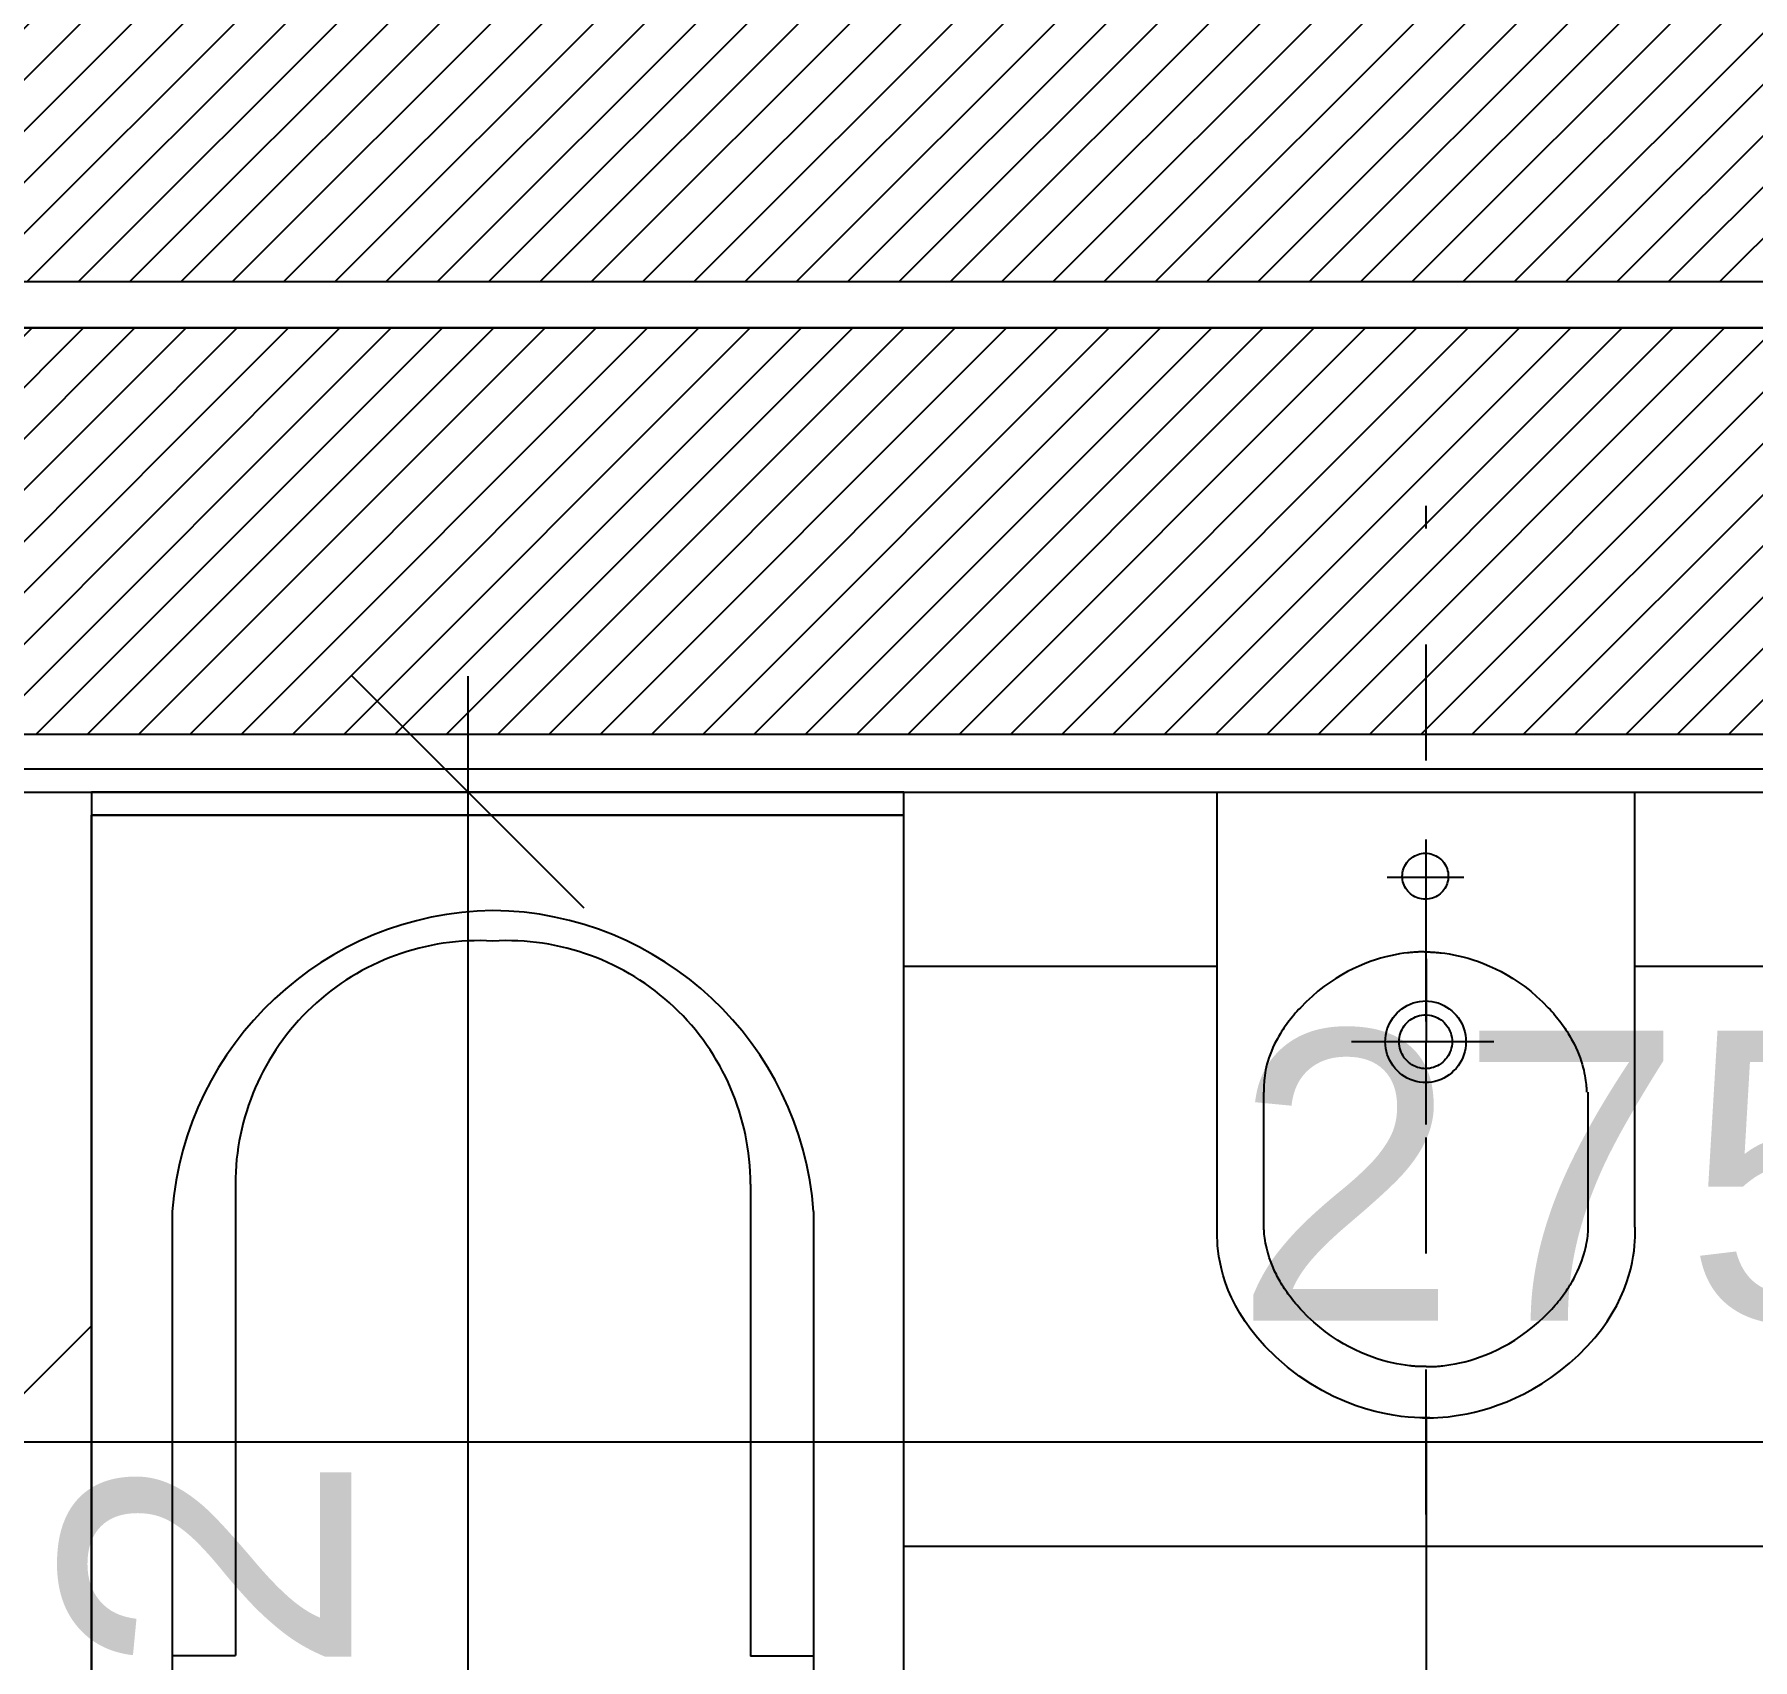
# Model space of a CAD drawing. Extents: x -1.8 to 45.6, y -22.6 to 61.5.
# Drawn here: x 28.689 to 30.17, y 21.352 to 22.753 of the extents above; entities that cross this region are included whole.
import ezdxf

# ---------------------------------------------------------------- set-up
doc = ezdxf.new("R2010")
doc.units = 0
doc.header["$MEASUREMENT"] = 0
doc.linetypes.add('CENTER', pattern=[2, 1.25, -0.25, 0.25, -0.25])
doc.linetypes.add('DASHDOTX2', pattern=[50.8, 25.4, -12.7, 0, -12.7])
doc.layers.get('0').update_dxf_attribs({"linetype": 'CONTINUOUS'})
for name, color, linetype in [('A-AREAS', 6, 'CONTINUOUS'), ('A-AXIS-SANITARY', 10, 'DASHDOTX2'), ('a-dim', 3, 'CONTINUOUS'), ('A-FLOR-PFIX', 61, 'CONTINUOUS'), ('A-HATCH-CONC', 8, 'CONTINUOUS'), ('A-PROJ-TIL-BATH', 8, 'CONTINUOUS'), ('A-SANIT', 95, 'CONTINUOUS'), ('A-SECT-TILE', 12, 'CONTINUOUS'), ('S-2ND-3RD-4-5-6TH$0$A-STR 2-3-4-5-6', 2, 'CONTINUOUS')]:
    doc.layers.add(name, color=color, linetype=linetype)
doc.styles.add('A100-STEXT', font='arial.ttf', dxfattribs={"height": 0.25})

# ---------------------------------------------------------------- blocks, each defined once
blk = doc.blocks.new('_OBLIQUE')
at = {"color": 0, "linetype": 'ByBlock'}
blk.add_line((-0.5, -0.5), (0.5, 0.5), dxfattribs=at)

msp = doc.modelspace()

# ---------------------------------------------------------------- hatches: boundary and pattern name
at = {"layer": 'A-HATCH-CONC'}
h = msp.add_hatch(dxfattribs=at)
h.set_pattern_fill('ANSI31', color=256, scale=0.25, style=0)
h.paths.add_polyline_path([(41.83837, 22.94), (26.70837, 22.94), (26.70837, 22.61), (28.46837, 22.61), (28.46837, 22.54), (41.83837, 22.54)])
h = msp.add_hatch(dxfattribs=at)
h.set_pattern_fill('ANSI31', color=256, scale=0.25, style=0)
h.paths.add_polyline_path([(41.83837, 22.5), (28.46837, 22.5), (28.46837, 22.15), (41.83837, 22.15)])
h = msp.add_hatch(dxfattribs=at)
h.set_pattern_fill('ANSI31', color=256, scale=0.25, style=0)
h.paths.add_polyline_path([(41.83837, 22.5), (28.46837, 22.5), (28.46837, 22.15), (41.83837, 22.15)])

# ---------------------------------------------------------------- linework, layer by layer
for p, q in [((29.70837, 21.72567), (29.70837, 22.1)), ((29.70837, 22.1), (30.06837, 22.1)), ((29.70837, 21.72567), (29.70837, 22.1)), ((29.70837, 22.1), (30.06837, 22.1)), ((30.06837, 21.72567), (30.06837, 22.1)), ((30.06837, 21.72567), (30.06837, 22.1)), ((29.88837, 21.99744), (29.88837, 22.05918)), ((29.88837, 21.99744), (29.88837, 22.05918)), ((29.85485, 22.02655), (29.921, 22.02655)), ((29.85485, 22.02655), (29.921, 22.02655)), ((29.88837, 21.95613), (29.88837, 21.88478)), ((29.88837, 21.95613), (29.88837, 21.88478)), ((29.9468, 21.88478), (29.82403, 21.88478)), ((29.9468, 21.88478), (29.82403, 21.88478)), ((29.88837, 21.81344), (29.88837, 21.88478)), ((29.88837, 21.81344), (29.88837, 21.88478)), ((29.7486, 21.72567), (29.7486, 21.84123)), ((29.7486, 21.72567), (29.7486, 21.84123)), ((30.02814, 21.72567), (30.02814, 21.84123)), ((30.02814, 21.72567), (30.02814, 21.84123))]:
    msp.add_line(p, q)
for points in [[(29.86786, 22.02743), (29.86792, 22.02905), (29.86812, 22.03064), (29.86843, 22.03219), (29.86887, 22.03369), (29.86941, 22.03515), (29.87007, 22.03654), (29.87083, 22.03787), (29.87168, 22.03914), (29.87263, 22.04033), (29.87366, 22.04145), (29.87478, 22.04248), (29.87597, 22.04343), (29.87724, 22.04428), (29.87857, 22.04504), (29.87996, 22.0457), (29.88141, 22.04624), (29.88292, 22.04668), (29.88447, 22.04699), (29.88606, 22.04719), (29.88768, 22.04725)], [(29.86786, 22.02743), (29.86792, 22.02905), (29.86812, 22.03064), (29.86843, 22.03219), (29.86887, 22.03369), (29.86941, 22.03515), (29.87007, 22.03654), (29.87083, 22.03787), (29.87168, 22.03914), (29.87263, 22.04033), (29.87366, 22.04145), (29.87478, 22.04248), (29.87597, 22.04343), (29.87724, 22.04428), (29.87857, 22.04504), (29.87996, 22.0457), (29.88141, 22.04624), (29.88292, 22.04668), (29.88447, 22.04699), (29.88606, 22.04719), (29.88768, 22.04725)], [(29.88768, 22.04725), (29.88931, 22.04719), (29.8909, 22.04699), (29.89245, 22.04668), (29.89395, 22.04624), (29.8954, 22.0457), (29.89679, 22.04504), (29.89812, 22.04428), (29.89939, 22.04343), (29.90058, 22.04248), (29.9017, 22.04145), (29.90273, 22.04033), (29.90368, 22.03914), (29.90454, 22.03787), (29.90529, 22.03654), (29.90595, 22.03515), (29.9065, 22.03369), (29.90693, 22.03219), (29.90725, 22.03064), (29.90744, 22.02905), (29.90751, 22.02743)], [(29.88768, 22.04725), (29.88931, 22.04719), (29.8909, 22.04699), (29.89245, 22.04668), (29.89395, 22.04624), (29.8954, 22.0457), (29.89679, 22.04504), (29.89812, 22.04428), (29.89939, 22.04343), (29.90058, 22.04248), (29.9017, 22.04145), (29.90273, 22.04033), (29.90368, 22.03914), (29.90454, 22.03787), (29.90529, 22.03654), (29.90595, 22.03515), (29.9065, 22.03369), (29.90693, 22.03219), (29.90725, 22.03064), (29.90744, 22.02905), (29.90751, 22.02743)], [(29.88768, 22.0076), (29.88606, 22.00767), (29.88447, 22.00786), (29.88292, 22.00818), (29.88141, 22.00861), (29.87996, 22.00916), (29.87857, 22.00982), (29.87724, 22.01057), (29.87597, 22.01143), (29.87478, 22.01238), (29.87366, 22.01341), (29.87263, 22.01453), (29.87168, 22.01572), (29.87083, 22.01699), (29.87007, 22.01832), (29.86941, 22.01971), (29.86887, 22.02116), (29.86843, 22.02266), (29.86812, 22.02421), (29.86792, 22.0258), (29.86786, 22.02743)], [(29.88768, 22.0076), (29.88606, 22.00767), (29.88447, 22.00786), (29.88292, 22.00818), (29.88141, 22.00861), (29.87996, 22.00916), (29.87857, 22.00982), (29.87724, 22.01057), (29.87597, 22.01143), (29.87478, 22.01238), (29.87366, 22.01341), (29.87263, 22.01453), (29.87168, 22.01572), (29.87083, 22.01699), (29.87007, 22.01832), (29.86941, 22.01971), (29.86887, 22.02116), (29.86843, 22.02266), (29.86812, 22.02421), (29.86792, 22.0258), (29.86786, 22.02743)], [(29.90751, 22.02743), (29.90744, 22.0258), (29.90725, 22.02421), (29.90693, 22.02266), (29.9065, 22.02116), (29.90595, 22.01971), (29.90529, 22.01832), (29.90454, 22.01699), (29.90368, 22.01572), (29.90273, 22.01453), (29.9017, 22.01341), (29.90058, 22.01238), (29.89939, 22.01143), (29.89812, 22.01057), (29.89679, 22.00982), (29.8954, 22.00916), (29.89395, 22.00861), (29.89245, 22.00818), (29.8909, 22.00786), (29.88931, 22.00767), (29.88768, 22.0076)], [(29.90751, 22.02743), (29.90744, 22.0258), (29.90725, 22.02421), (29.90693, 22.02266), (29.9065, 22.02116), (29.90595, 22.01971), (29.90529, 22.01832), (29.90454, 22.01699), (29.90368, 22.01572), (29.90273, 22.01453), (29.9017, 22.01341), (29.90058, 22.01238), (29.89939, 22.01143), (29.89812, 22.01057), (29.89679, 22.00982), (29.8954, 22.00916), (29.89395, 22.00861), (29.89245, 22.00818), (29.8909, 22.00786), (29.88931, 22.00767), (29.88768, 22.0076)], [(29.87238, 21.96142), (29.86903, 21.96099), (29.86546, 21.96044), (29.86167, 21.95976), (29.85769, 21.95893), (29.85353, 21.95793), (29.8492, 21.95675), (29.84472, 21.95539), (29.84011, 21.95382), (29.83538, 21.95203), (29.83055, 21.95001), (29.82563, 21.94775), (29.82064, 21.94523), (29.8156, 21.94243), (29.81051, 21.93935), (29.80539, 21.93597), (29.80027, 21.93228), (29.79515, 21.92826), (29.79006, 21.9239), (29.785, 21.91919), (29.77999, 21.91411)], [(29.87238, 21.96142), (29.86903, 21.96099), (29.86546, 21.96044), (29.86167, 21.95976), (29.85769, 21.95893), (29.85353, 21.95793), (29.8492, 21.95675), (29.84472, 21.95539), (29.84011, 21.95382), (29.83538, 21.95203), (29.83055, 21.95001), (29.82563, 21.94775), (29.82064, 21.94523), (29.8156, 21.94243), (29.81051, 21.93935), (29.80539, 21.93597), (29.80027, 21.93228), (29.79515, 21.92826), (29.79006, 21.9239), (29.785, 21.91919), (29.77999, 21.91411)], [(29.88683, 21.96213), (29.8866, 21.96214), (29.88631, 21.96215), (29.88596, 21.96216), (29.88556, 21.96217), (29.8851, 21.96218), (29.88458, 21.96218), (29.88402, 21.96218), (29.8834, 21.96217), (29.88274, 21.96216), (29.88202, 21.96214), (29.88126, 21.96211), (29.88045, 21.96208), (29.87959, 21.96203), (29.87869, 21.96198), (29.87774, 21.96192), (29.87675, 21.96184), (29.87572, 21.96176), (29.87464, 21.96166), (29.87353, 21.96154), (29.87238, 21.96142)], [(29.88683, 21.96213), (29.8866, 21.96214), (29.88631, 21.96215), (29.88596, 21.96216), (29.88556, 21.96217), (29.8851, 21.96218), (29.88458, 21.96218), (29.88402, 21.96218), (29.8834, 21.96217), (29.88274, 21.96216), (29.88202, 21.96214), (29.88126, 21.96211), (29.88045, 21.96208), (29.87959, 21.96203), (29.87869, 21.96198), (29.87774, 21.96192), (29.87675, 21.96184), (29.87572, 21.96176), (29.87464, 21.96166), (29.87353, 21.96154), (29.87238, 21.96142)], [(29.88683, 21.96213), (29.88707, 21.96214), (29.88736, 21.96215), (29.88771, 21.96216), (29.88811, 21.96217), (29.88857, 21.96218), (29.88909, 21.96218), (29.88965, 21.96218), (29.89027, 21.96217), (29.89093, 21.96216), (29.89165, 21.96214), (29.89241, 21.96211), (29.89322, 21.96208), (29.89408, 21.96203), (29.89498, 21.96198), (29.89593, 21.96192), (29.89692, 21.96184), (29.89795, 21.96176), (29.89903, 21.96166), (29.90014, 21.96154), (29.90129, 21.96142)], [(29.88683, 21.96213), (29.88707, 21.96214), (29.88736, 21.96215), (29.88771, 21.96216), (29.88811, 21.96217), (29.88857, 21.96218), (29.88909, 21.96218), (29.88965, 21.96218), (29.89027, 21.96217), (29.89093, 21.96216), (29.89165, 21.96214), (29.89241, 21.96211), (29.89322, 21.96208), (29.89408, 21.96203), (29.89498, 21.96198), (29.89593, 21.96192), (29.89692, 21.96184), (29.89795, 21.96176), (29.89903, 21.96166), (29.90014, 21.96154), (29.90129, 21.96142)], [(29.90129, 21.96142), (29.90464, 21.96099), (29.90821, 21.96044), (29.912, 21.95976), (29.91598, 21.95893), (29.92014, 21.95793), (29.92447, 21.95675), (29.92895, 21.95539), (29.93356, 21.95382), (29.93829, 21.95203), (29.94312, 21.95001), (29.94804, 21.94775), (29.95303, 21.94523), (29.95807, 21.94243), (29.96316, 21.93935), (29.96828, 21.93597), (29.9734, 21.93228), (29.97852, 21.92826), (29.98361, 21.9239), (29.98867, 21.91919), (29.99368, 21.91411)], [(29.90129, 21.96142), (29.90464, 21.96099), (29.90821, 21.96044), (29.912, 21.95976), (29.91598, 21.95893), (29.92014, 21.95793), (29.92447, 21.95675), (29.92895, 21.95539), (29.93356, 21.95382), (29.93829, 21.95203), (29.94312, 21.95001), (29.94804, 21.94775), (29.95303, 21.94523), (29.95807, 21.94243), (29.96316, 21.93935), (29.96828, 21.93597), (29.9734, 21.93228), (29.97852, 21.92826), (29.98361, 21.9239), (29.98867, 21.91919), (29.99368, 21.91411)], [(29.85314, 21.88478), (29.85326, 21.88767), (29.85361, 21.89049), (29.85417, 21.89324), (29.85494, 21.89591), (29.85591, 21.89849), (29.85708, 21.90097), (29.85842, 21.90333), (29.85994, 21.90558), (29.86162, 21.9077), (29.86346, 21.90969), (29.86545, 21.91153), (29.86757, 21.91321), (29.86981, 21.91473), (29.87218, 21.91607), (29.87466, 21.91724), (29.87724, 21.91821), (29.8799, 21.91898), (29.88265, 21.91954), (29.88548, 21.91989), (29.88837, 21.92)], [(29.85314, 21.88478), (29.85326, 21.88767), (29.85361, 21.89049), (29.85417, 21.89324), (29.85494, 21.89591), (29.85591, 21.89849), (29.85708, 21.90097), (29.85842, 21.90333), (29.85994, 21.90558), (29.86162, 21.9077), (29.86346, 21.90969), (29.86545, 21.91153), (29.86757, 21.91321), (29.86981, 21.91473), (29.87218, 21.91607), (29.87466, 21.91724), (29.87724, 21.91821), (29.8799, 21.91898), (29.88265, 21.91954), (29.88548, 21.91989), (29.88837, 21.92)], [(29.88749, 21.92), (29.89038, 21.91989), (29.8932, 21.91954), (29.89595, 21.91898), (29.89862, 21.91821), (29.9012, 21.91724), (29.90368, 21.91607), (29.90604, 21.91473), (29.90829, 21.91321), (29.91041, 21.91153), (29.9124, 21.90969), (29.91423, 21.9077), (29.91592, 21.90558), (29.91744, 21.90333), (29.91878, 21.90097), (29.91995, 21.89849), (29.92092, 21.89591), (29.92169, 21.89324), (29.92225, 21.89049), (29.9226, 21.88767), (29.92271, 21.88478)], [(29.88749, 21.92), (29.89038, 21.91989), (29.8932, 21.91954), (29.89595, 21.91898), (29.89862, 21.91821), (29.9012, 21.91724), (29.90368, 21.91607), (29.90604, 21.91473), (29.90829, 21.91321), (29.91041, 21.91153), (29.9124, 21.90969), (29.91423, 21.9077), (29.91592, 21.90558), (29.91744, 21.90333), (29.91878, 21.90097), (29.91995, 21.89849), (29.92092, 21.89591), (29.92169, 21.89324), (29.92225, 21.89049), (29.9226, 21.88767), (29.92271, 21.88478)], [(29.77999, 21.91411), (29.7785, 21.91251), (29.77705, 21.91091), (29.77565, 21.90931), (29.77429, 21.90771), (29.77297, 21.90611), (29.77169, 21.90452), (29.77045, 21.90293), (29.76925, 21.90135), (29.7681, 21.89977), (29.76698, 21.8982), (29.7659, 21.89663), (29.76486, 21.89507), (29.76386, 21.89351), (29.76289, 21.89197), (29.76196, 21.89043), (29.76106, 21.8889), (29.7602, 21.88738), (29.75938, 21.88587), (29.75859, 21.88437), (29.75783, 21.88288)], [(29.77999, 21.91411), (29.7785, 21.91251), (29.77705, 21.91091), (29.77565, 21.90931), (29.77429, 21.90771), (29.77297, 21.90611), (29.77169, 21.90452), (29.77045, 21.90293), (29.76925, 21.90135), (29.7681, 21.89977), (29.76698, 21.8982), (29.7659, 21.89663), (29.76486, 21.89507), (29.76386, 21.89351), (29.76289, 21.89197), (29.76196, 21.89043), (29.76106, 21.8889), (29.7602, 21.88738), (29.75938, 21.88587), (29.75859, 21.88437), (29.75783, 21.88288)], [(29.8651, 21.88478), (29.86517, 21.88669), (29.8654, 21.88856), (29.86577, 21.89037), (29.86628, 21.89214), (29.86692, 21.89384), (29.86769, 21.89548), (29.86858, 21.89704), (29.86959, 21.89852), (29.8707, 21.89993), (29.87191, 21.90124), (29.87322, 21.90245), (29.87462, 21.90356), (29.87611, 21.90457), (29.87767, 21.90546), (29.87931, 21.90622), (29.88101, 21.90687), (29.88278, 21.90738), (29.88459, 21.90775), (29.88646, 21.90798), (29.88837, 21.90805)], [(29.8651, 21.88478), (29.86517, 21.88669), (29.8654, 21.88856), (29.86577, 21.89037), (29.86628, 21.89214), (29.86692, 21.89384), (29.86769, 21.89548), (29.86858, 21.89704), (29.86959, 21.89852), (29.8707, 21.89993), (29.87191, 21.90124), (29.87322, 21.90245), (29.87462, 21.90356), (29.87611, 21.90457), (29.87767, 21.90546), (29.87931, 21.90622), (29.88101, 21.90687), (29.88278, 21.90738), (29.88459, 21.90775), (29.88646, 21.90798), (29.88837, 21.90805)], [(29.88749, 21.90805), (29.8894, 21.90798), (29.89126, 21.90775), (29.89308, 21.90738), (29.89485, 21.90687), (29.89655, 21.90622), (29.89818, 21.90546), (29.89975, 21.90457), (29.90123, 21.90356), (29.90264, 21.90245), (29.90395, 21.90124), (29.90516, 21.89993), (29.90627, 21.89852), (29.90728, 21.89704), (29.90816, 21.89548), (29.90893, 21.89384), (29.90958, 21.89214), (29.91009, 21.89037), (29.91046, 21.88856), (29.91069, 21.88669), (29.91076, 21.88478)], [(29.88749, 21.90805), (29.8894, 21.90798), (29.89126, 21.90775), (29.89308, 21.90738), (29.89485, 21.90687), (29.89655, 21.90622), (29.89818, 21.90546), (29.89975, 21.90457), (29.90123, 21.90356), (29.90264, 21.90245), (29.90395, 21.90124), (29.90516, 21.89993), (29.90627, 21.89852), (29.90728, 21.89704), (29.90816, 21.89548), (29.90893, 21.89384), (29.90958, 21.89214), (29.91009, 21.89037), (29.91046, 21.88856), (29.91069, 21.88669), (29.91076, 21.88478)], [(29.99368, 21.91411), (29.99517, 21.91251), (29.99662, 21.91091), (29.99802, 21.90931), (29.99938, 21.90771), (30.0007, 21.90611), (30.00198, 21.90452), (30.00322, 21.90293), (30.00442, 21.90135), (30.00557, 21.89977), (30.00669, 21.8982), (30.00777, 21.89663), (30.00881, 21.89507), (30.00981, 21.89351), (30.01078, 21.89197), (30.01171, 21.89043), (30.01261, 21.8889), (30.01347, 21.88738), (30.01429, 21.88587), (30.01508, 21.88437), (30.01584, 21.88288)], [(29.99368, 21.91411), (29.99517, 21.91251), (29.99662, 21.91091), (29.99802, 21.90931), (29.99938, 21.90771), (30.0007, 21.90611), (30.00198, 21.90452), (30.00322, 21.90293), (30.00442, 21.90135), (30.00557, 21.89977), (30.00669, 21.8982), (30.00777, 21.89663), (30.00881, 21.89507), (30.00981, 21.89351), (30.01078, 21.89197), (30.01171, 21.89043), (30.01261, 21.8889), (30.01347, 21.88738), (30.01429, 21.88587), (30.01508, 21.88437), (30.01584, 21.88288)], [(29.88837, 21.84956), (29.88548, 21.84967), (29.88265, 21.85002), (29.8799, 21.85058), (29.87724, 21.85135), (29.87466, 21.85232), (29.87218, 21.85349), (29.86981, 21.85483), (29.86757, 21.85635), (29.86545, 21.85804), (29.86346, 21.85987), (29.86162, 21.86186), (29.85994, 21.86398), (29.85842, 21.86623), (29.85708, 21.86859), (29.85591, 21.87107), (29.85494, 21.87365), (29.85417, 21.87632), (29.85361, 21.87907), (29.85326, 21.88189), (29.85314, 21.88478)], [(29.88837, 21.84956), (29.88548, 21.84967), (29.88265, 21.85002), (29.8799, 21.85058), (29.87724, 21.85135), (29.87466, 21.85232), (29.87218, 21.85349), (29.86981, 21.85483), (29.86757, 21.85635), (29.86545, 21.85804), (29.86346, 21.85987), (29.86162, 21.86186), (29.85994, 21.86398), (29.85842, 21.86623), (29.85708, 21.86859), (29.85591, 21.87107), (29.85494, 21.87365), (29.85417, 21.87632), (29.85361, 21.87907), (29.85326, 21.88189), (29.85314, 21.88478)], [(29.88837, 21.86151), (29.88646, 21.86158), (29.88459, 21.86181), (29.88278, 21.86218), (29.88101, 21.86269), (29.87931, 21.86334), (29.87767, 21.86411), (29.87611, 21.86499), (29.87462, 21.866), (29.87322, 21.86711), (29.87191, 21.86832), (29.8707, 21.86963), (29.86959, 21.87104), (29.86858, 21.87252), (29.86769, 21.87409), (29.86692, 21.87572), (29.86628, 21.87742), (29.86577, 21.87919), (29.8654, 21.88101), (29.86517, 21.88287), (29.8651, 21.88478)], [(29.88837, 21.86151), (29.88646, 21.86158), (29.88459, 21.86181), (29.88278, 21.86218), (29.88101, 21.86269), (29.87931, 21.86334), (29.87767, 21.86411), (29.87611, 21.86499), (29.87462, 21.866), (29.87322, 21.86711), (29.87191, 21.86832), (29.8707, 21.86963), (29.86959, 21.87104), (29.86858, 21.87252), (29.86769, 21.87409), (29.86692, 21.87572), (29.86628, 21.87742), (29.86577, 21.87919), (29.8654, 21.88101), (29.86517, 21.88287), (29.8651, 21.88478)], [(29.91076, 21.88478), (29.91069, 21.88287), (29.91046, 21.88101), (29.91009, 21.87919), (29.90958, 21.87742), (29.90893, 21.87572), (29.90816, 21.87409), (29.90728, 21.87252), (29.90627, 21.87104), (29.90516, 21.86963), (29.90395, 21.86832), (29.90264, 21.86711), (29.90123, 21.866), (29.89975, 21.86499), (29.89818, 21.86411), (29.89655, 21.86334), (29.89485, 21.86269), (29.89308, 21.86218), (29.89126, 21.86181), (29.8894, 21.86158), (29.88749, 21.86151)], [(29.92271, 21.88478), (29.9226, 21.88189), (29.92225, 21.87907), (29.92169, 21.87632), (29.92092, 21.87365), (29.91995, 21.87107), (29.91878, 21.86859), (29.91744, 21.86623), (29.91592, 21.86398), (29.91423, 21.86186), (29.9124, 21.85987), (29.91041, 21.85804), (29.90829, 21.85635), (29.90604, 21.85483), (29.90368, 21.85349), (29.9012, 21.85232), (29.89862, 21.85135), (29.89595, 21.85058), (29.8932, 21.85002), (29.89038, 21.84967), (29.88749, 21.84956)], [(29.91076, 21.88478), (29.91069, 21.88287), (29.91046, 21.88101), (29.91009, 21.87919), (29.90958, 21.87742), (29.90893, 21.87572), (29.90816, 21.87409), (29.90728, 21.87252), (29.90627, 21.87104), (29.90516, 21.86963), (29.90395, 21.86832), (29.90264, 21.86711), (29.90123, 21.866), (29.89975, 21.86499), (29.89818, 21.86411), (29.89655, 21.86334), (29.89485, 21.86269), (29.89308, 21.86218), (29.89126, 21.86181), (29.8894, 21.86158), (29.88749, 21.86151)], [(29.92271, 21.88478), (29.9226, 21.88189), (29.92225, 21.87907), (29.92169, 21.87632), (29.92092, 21.87365), (29.91995, 21.87107), (29.91878, 21.86859), (29.91744, 21.86623), (29.91592, 21.86398), (29.91423, 21.86186), (29.9124, 21.85987), (29.91041, 21.85804), (29.90829, 21.85635), (29.90604, 21.85483), (29.90368, 21.85349), (29.9012, 21.85232), (29.89862, 21.85135), (29.89595, 21.85058), (29.8932, 21.85002), (29.89038, 21.84967), (29.88749, 21.84956)], [(29.75783, 21.88288), (29.75634, 21.87977), (29.75502, 21.87672), (29.75386, 21.87375), (29.75284, 21.87086), (29.75196, 21.86806), (29.75121, 21.86535), (29.75057, 21.86275), (29.75005, 21.86025), (29.74962, 21.85787), (29.74928, 21.85561), (29.74902, 21.85348), (29.74883, 21.85148), (29.74869, 21.84963), (29.74861, 21.84793), (29.74856, 21.84638), (29.74855, 21.845), (29.74856, 21.84378), (29.74857, 21.84274), (29.74859, 21.84189), (29.7486, 21.84123)], [(29.75783, 21.88288), (29.75634, 21.87977), (29.75502, 21.87672), (29.75386, 21.87375), (29.75284, 21.87086), (29.75196, 21.86806), (29.75121, 21.86535), (29.75057, 21.86275), (29.75005, 21.86025), (29.74962, 21.85787), (29.74928, 21.85561), (29.74902, 21.85348), (29.74883, 21.85148), (29.74869, 21.84963), (29.74861, 21.84793), (29.74856, 21.84638), (29.74855, 21.845), (29.74856, 21.84378), (29.74857, 21.84274), (29.74859, 21.84189), (29.7486, 21.84123)], [(30.01584, 21.88288), (30.01734, 21.87977), (30.01869, 21.87672), (30.01991, 21.87375), (30.02099, 21.87086), (30.02195, 21.86806), (30.02279, 21.86535), (30.02353, 21.86275), (30.02416, 21.86025), (30.0247, 21.85787), (30.02516, 21.85561), (30.02553, 21.85348), (30.02584, 21.85148), (30.02608, 21.84963), (30.02626, 21.84793), (30.0264, 21.84638), (30.02649, 21.845), (30.02656, 21.84378), (30.02659, 21.84274), (30.0266, 21.84189), (30.02661, 21.84123)], [(30.01584, 21.88288), (30.01734, 21.87977), (30.01869, 21.87672), (30.01991, 21.87375), (30.02099, 21.87086), (30.02195, 21.86806), (30.02279, 21.86535), (30.02353, 21.86275), (30.02416, 21.86025), (30.0247, 21.85787), (30.02516, 21.85561), (30.02553, 21.85348), (30.02584, 21.85148), (30.02608, 21.84963), (30.02626, 21.84793), (30.0264, 21.84638), (30.02649, 21.845), (30.02656, 21.84378), (30.02659, 21.84274), (30.0266, 21.84189), (30.02661, 21.84123)], [(29.74945, 21.62248), (29.74306, 21.62962), (29.73737, 21.63673), (29.73233, 21.64378), (29.7279, 21.65074), (29.72405, 21.65758), (29.72074, 21.66427), (29.71792, 21.67078), (29.71556, 21.67709), (29.71361, 21.68316), (29.71204, 21.68896), (29.71081, 21.69446), (29.70987, 21.69963), (29.7092, 21.70445), (29.70874, 21.70888), (29.70846, 21.71289), (29.70832, 21.71646), (29.70828, 21.71955), (29.7083, 21.72213), (29.70835, 21.72418), (29.70837, 21.72567)], [(29.74945, 21.62248), (29.74306, 21.62962), (29.73737, 21.63673), (29.73233, 21.64378), (29.7279, 21.65074), (29.72405, 21.65758), (29.72074, 21.66427), (29.71792, 21.67078), (29.71556, 21.67709), (29.71361, 21.68316), (29.71204, 21.68896), (29.71081, 21.69446), (29.70987, 21.69963), (29.7092, 21.70445), (29.70874, 21.70888), (29.70846, 21.71289), (29.70832, 21.71646), (29.70828, 21.71955), (29.7083, 21.72213), (29.70835, 21.72418), (29.70837, 21.72567)], [(29.75936, 21.68402), (29.75786, 21.68713), (29.75651, 21.69017), (29.7553, 21.69314), (29.75421, 21.69603), (29.75326, 21.69883), (29.75241, 21.70154), (29.75168, 21.70415), (29.75104, 21.70664), (29.7505, 21.70902), (29.75005, 21.71128), (29.74967, 21.71342), (29.74937, 21.71541), (29.74912, 21.71726), (29.74894, 21.71897), (29.7488, 21.72051), (29.74871, 21.7219), (29.74865, 21.72311), (29.74861, 21.72415), (29.7486, 21.725), (29.7486, 21.72567)], [(29.75936, 21.68402), (29.75786, 21.68713), (29.75651, 21.69017), (29.7553, 21.69314), (29.75421, 21.69603), (29.75326, 21.69883), (29.75241, 21.70154), (29.75168, 21.70415), (29.75104, 21.70664), (29.7505, 21.70902), (29.75005, 21.71128), (29.74967, 21.71342), (29.74937, 21.71541), (29.74912, 21.71726), (29.74894, 21.71897), (29.7488, 21.72051), (29.74871, 21.7219), (29.74865, 21.72311), (29.74861, 21.72415), (29.7486, 21.725), (29.7486, 21.72567)], [(30.01738, 21.68402), (30.01887, 21.68713), (30.02023, 21.69017), (30.02144, 21.69314), (30.02252, 21.69603), (30.02348, 21.69883), (30.02433, 21.70154), (30.02506, 21.70415), (30.02569, 21.70664), (30.02624, 21.70902), (30.02669, 21.71128), (30.02707, 21.71342), (30.02737, 21.71541), (30.02761, 21.71726), (30.0278, 21.71897), (30.02793, 21.72051), (30.02803, 21.7219), (30.02809, 21.72311), (30.02812, 21.72415), (30.02814, 21.725), (30.02814, 21.72567)], [(30.01738, 21.68402), (30.01887, 21.68713), (30.02023, 21.69017), (30.02144, 21.69314), (30.02252, 21.69603), (30.02348, 21.69883), (30.02433, 21.70154), (30.02506, 21.70415), (30.02569, 21.70664), (30.02624, 21.70902), (30.02669, 21.71128), (30.02707, 21.71342), (30.02737, 21.71541), (30.02761, 21.71726), (30.0278, 21.71897), (30.02793, 21.72051), (30.02803, 21.7219), (30.02809, 21.72311), (30.02812, 21.72415), (30.02814, 21.725), (30.02814, 21.72567)], [(30.02729, 21.62248), (30.03368, 21.62962), (30.03937, 21.63673), (30.04441, 21.64378), (30.04884, 21.65074), (30.05269, 21.65758), (30.056, 21.66427), (30.05882, 21.67078), (30.06118, 21.67709), (30.06313, 21.68316), (30.0647, 21.68896), (30.06593, 21.69446), (30.06686, 21.69963), (30.06754, 21.70445), (30.068, 21.70888), (30.06828, 21.71289), (30.06841, 21.71646), (30.06845, 21.71955), (30.06843, 21.72213), (30.06839, 21.72418), (30.06837, 21.72567)], [(30.02729, 21.62248), (30.03368, 21.62962), (30.03937, 21.63673), (30.04441, 21.64378), (30.04884, 21.65074), (30.05269, 21.65758), (30.056, 21.66427), (30.05882, 21.67078), (30.06118, 21.67709), (30.06313, 21.68316), (30.0647, 21.68896), (30.06593, 21.69446), (30.06686, 21.69963), (30.06754, 21.70445), (30.068, 21.70888), (30.06828, 21.71289), (30.06841, 21.71646), (30.06845, 21.71955), (30.06843, 21.72213), (30.06839, 21.72418), (30.06837, 21.72567)], [(29.78153, 21.65278), (29.78004, 21.65438), (29.77859, 21.65599), (29.77718, 21.65759), (29.77582, 21.65919), (29.7745, 21.66078), (29.77322, 21.66237), (29.77198, 21.66396), (29.77079, 21.66555), (29.76963, 21.66713), (29.76851, 21.6687), (29.76743, 21.67027), (29.76639, 21.67183), (29.76539, 21.67338), (29.76442, 21.67493), (29.76349, 21.67647), (29.7626, 21.678), (29.76174, 21.67952), (29.76091, 21.68103), (29.76012, 21.68253), (29.75936, 21.68402)], [(29.78153, 21.65278), (29.78004, 21.65438), (29.77859, 21.65599), (29.77718, 21.65759), (29.77582, 21.65919), (29.7745, 21.66078), (29.77322, 21.66237), (29.77198, 21.66396), (29.77079, 21.66555), (29.76963, 21.66713), (29.76851, 21.6687), (29.76743, 21.67027), (29.76639, 21.67183), (29.76539, 21.67338), (29.76442, 21.67493), (29.76349, 21.67647), (29.7626, 21.678), (29.76174, 21.67952), (29.76091, 21.68103), (29.76012, 21.68253), (29.75936, 21.68402)], [(29.99521, 21.65278), (29.9967, 21.65438), (29.99815, 21.65599), (29.99955, 21.65759), (30.00092, 21.65919), (30.00224, 21.66078), (30.00351, 21.66237), (30.00475, 21.66396), (30.00595, 21.66555), (30.00711, 21.66713), (30.00822, 21.6687), (30.0093, 21.67027), (30.01034, 21.67183), (30.01135, 21.67338), (30.01231, 21.67493), (30.01325, 21.67647), (30.01414, 21.678), (30.015, 21.67952), (30.01583, 21.68103), (30.01662, 21.68253), (30.01738, 21.68402)], [(29.99521, 21.65278), (29.9967, 21.65438), (29.99815, 21.65599), (29.99955, 21.65759), (30.00092, 21.65919), (30.00224, 21.66078), (30.00351, 21.66237), (30.00475, 21.66396), (30.00595, 21.66555), (30.00711, 21.66713), (30.00822, 21.6687), (30.0093, 21.67027), (30.01034, 21.67183), (30.01135, 21.67338), (30.01231, 21.67493), (30.01325, 21.67647), (30.01414, 21.678), (30.015, 21.67952), (30.01583, 21.68103), (30.01662, 21.68253), (30.01738, 21.68402)], [(29.87391, 21.60548), (29.87056, 21.6059), (29.86699, 21.60645), (29.86321, 21.60713), (29.85922, 21.60797), (29.85506, 21.60897), (29.85073, 21.61014), (29.84626, 21.61151), (29.84165, 21.61308), (29.83692, 21.61486), (29.83209, 21.61688), (29.82717, 21.61915), (29.82218, 21.62167), (29.81713, 21.62446), (29.81204, 21.62754), (29.80693, 21.63092), (29.8018, 21.63461), (29.79669, 21.63863), (29.79159, 21.64299), (29.78653, 21.6477), (29.78153, 21.65278)], [(29.87391, 21.60548), (29.87056, 21.6059), (29.86699, 21.60645), (29.86321, 21.60713), (29.85922, 21.60797), (29.85506, 21.60897), (29.85073, 21.61014), (29.84626, 21.61151), (29.84165, 21.61308), (29.83692, 21.61486), (29.83209, 21.61688), (29.82717, 21.61915), (29.82218, 21.62167), (29.81713, 21.62446), (29.81204, 21.62754), (29.80693, 21.63092), (29.8018, 21.63461), (29.79669, 21.63863), (29.79159, 21.64299), (29.78653, 21.6477), (29.78153, 21.65278)], [(29.90283, 21.60548), (29.90617, 21.6059), (29.90975, 21.60645), (29.91353, 21.60713), (29.91751, 21.60797), (29.92168, 21.60897), (29.926, 21.61014), (29.93048, 21.61151), (29.93509, 21.61308), (29.93982, 21.61486), (29.94465, 21.61688), (29.94957, 21.61915), (29.95456, 21.62167), (29.95961, 21.62446), (29.9647, 21.62754), (29.96981, 21.63092), (29.97493, 21.63461), (29.98005, 21.63863), (29.98514, 21.64299), (29.9902, 21.6477), (29.99521, 21.65278)], [(29.90283, 21.60548), (29.90617, 21.6059), (29.90975, 21.60645), (29.91353, 21.60713), (29.91751, 21.60797), (29.92168, 21.60897), (29.926, 21.61014), (29.93048, 21.61151), (29.93509, 21.61308), (29.93982, 21.61486), (29.94465, 21.61688), (29.94957, 21.61915), (29.95456, 21.62167), (29.95961, 21.62446), (29.9647, 21.62754), (29.96981, 21.63092), (29.97493, 21.63461), (29.98005, 21.63863), (29.98514, 21.64299), (29.9902, 21.6477), (29.99521, 21.65278)], [(29.89144, 21.56074), (29.89087, 21.56071), (29.8892, 21.56064), (29.8865, 21.56059), (29.88284, 21.56063), (29.87829, 21.56082), (29.87291, 21.56122), (29.86678, 21.56189), (29.85996, 21.56288), (29.85252, 21.56427), (29.84454, 21.5661), (29.83607, 21.56844), (29.82718, 21.57136), (29.81796, 21.57491), (29.80845, 21.57914), (29.79874, 21.58413), (29.78889, 21.58994), (29.77896, 21.59661), (29.76903, 21.60422), (29.75917, 21.61282), (29.74945, 21.62248)], [(29.89144, 21.56074), (29.89087, 21.56071), (29.8892, 21.56064), (29.8865, 21.56059), (29.88284, 21.56063), (29.87829, 21.56082), (29.87291, 21.56122), (29.86678, 21.56189), (29.85996, 21.56288), (29.85252, 21.56427), (29.84454, 21.5661), (29.83607, 21.56844), (29.82718, 21.57136), (29.81796, 21.57491), (29.80845, 21.57914), (29.79874, 21.58413), (29.78889, 21.58994), (29.77896, 21.59661), (29.76903, 21.60422), (29.75917, 21.61282), (29.74945, 21.62248)], [(29.89484, 21.56066), (29.89851, 21.56083), (29.9027, 21.56112), (29.90736, 21.56158), (29.91247, 21.56222), (29.91798, 21.56309), (29.92388, 21.5642), (29.93012, 21.56559), (29.93667, 21.56729), (29.9435, 21.56932), (29.95057, 21.57172), (29.95785, 21.57452), (29.96531, 21.57775), (29.97291, 21.58143), (29.98062, 21.5856), (29.98841, 21.59029), (29.99623, 21.59551), (30.00407, 21.60132), (30.01188, 21.60773), (30.01963, 21.61477), (30.02729, 21.62248)], [(29.89484, 21.56066), (29.89851, 21.56083), (29.9027, 21.56112), (29.90736, 21.56158), (29.91247, 21.56222), (29.91798, 21.56309), (29.92388, 21.5642), (29.93012, 21.56559), (29.93667, 21.56729), (29.9435, 21.56932), (29.95057, 21.57172), (29.95785, 21.57452), (29.96531, 21.57775), (29.97291, 21.58143), (29.98062, 21.5856), (29.98841, 21.59029), (29.99623, 21.59551), (30.00407, 21.60132), (30.01188, 21.60773), (30.01963, 21.61477), (30.02729, 21.62248)], [(29.88837, 21.60477), (29.88813, 21.60475), (29.88784, 21.60474), (29.88749, 21.60473), (29.88709, 21.60472), (29.88663, 21.60472), (29.88612, 21.60472), (29.88555, 21.60472), (29.88494, 21.60472), (29.88427, 21.60474), (29.88356, 21.60476), (29.88279, 21.60478), (29.88198, 21.60482), (29.88112, 21.60486), (29.88022, 21.60491), (29.87927, 21.60498), (29.87828, 21.60505), (29.87725, 21.60514), (29.87618, 21.60524), (29.87506, 21.60535), (29.87391, 21.60548)], [(29.88837, 21.60477), (29.88813, 21.60475), (29.88784, 21.60474), (29.88749, 21.60473), (29.88709, 21.60472), (29.88663, 21.60472), (29.88612, 21.60472), (29.88555, 21.60472), (29.88494, 21.60472), (29.88427, 21.60474), (29.88356, 21.60476), (29.88279, 21.60478), (29.88198, 21.60482), (29.88112, 21.60486), (29.88022, 21.60491), (29.87927, 21.60498), (29.87828, 21.60505), (29.87725, 21.60514), (29.87618, 21.60524), (29.87506, 21.60535), (29.87391, 21.60548)], [(29.88837, 21.60477), (29.8886, 21.60475), (29.88889, 21.60474), (29.88924, 21.60473), (29.88965, 21.60472), (29.89011, 21.60472), (29.89062, 21.60472), (29.89118, 21.60472), (29.8918, 21.60472), (29.89247, 21.60474), (29.89318, 21.60476), (29.89395, 21.60478), (29.89476, 21.60482), (29.89561, 21.60486), (29.89652, 21.60491), (29.89746, 21.60498), (29.89845, 21.60505), (29.89949, 21.60514), (29.90056, 21.60524), (29.90167, 21.60535), (29.90283, 21.60548)], [(29.88837, 21.60477), (29.8886, 21.60475), (29.88889, 21.60474), (29.88924, 21.60473), (29.88965, 21.60472), (29.89011, 21.60472), (29.89062, 21.60472), (29.89118, 21.60472), (29.8918, 21.60472), (29.89247, 21.60474), (29.89318, 21.60476), (29.89395, 21.60478), (29.89476, 21.60482), (29.89561, 21.60486), (29.89652, 21.60491), (29.89746, 21.60498), (29.89845, 21.60505), (29.89949, 21.60514), (29.90056, 21.60524), (29.90167, 21.60535), (29.90283, 21.60548)], [(29.8853, 21.56074), (29.88532, 21.56074), (29.8854, 21.56074), (29.88553, 21.56073), (29.88571, 21.56072), (29.88593, 21.5607), (29.88621, 21.56069), (29.88654, 21.56067), (29.88691, 21.56066), (29.88733, 21.56064), (29.88779, 21.56063), (29.8883, 21.56062), (29.88886, 21.5606), (29.88946, 21.5606), (29.8901, 21.56059), (29.89079, 21.56059), (29.89152, 21.56059), (29.89229, 21.5606), (29.8931, 21.56062), (29.89395, 21.56063), (29.89484, 21.56066)], [(29.8853, 21.56074), (29.88532, 21.56074), (29.8854, 21.56074), (29.88553, 21.56073), (29.88571, 21.56072), (29.88593, 21.5607), (29.88621, 21.56069), (29.88654, 21.56067), (29.88691, 21.56066), (29.88733, 21.56064), (29.88779, 21.56063), (29.8883, 21.56062), (29.88886, 21.5606), (29.88946, 21.5606), (29.8901, 21.56059), (29.89079, 21.56059), (29.89152, 21.56059), (29.89229, 21.5606), (29.8931, 21.56062), (29.89395, 21.56063), (29.89484, 21.56066)]]:
    msp.add_lwpolyline(points)
at = {"layer": 'A-AREAS'}
msp.add_line((28.39837, 22.5), (41.90837, 22.5), dxfattribs=at)
msp.add_lwpolyline([(26.63837, 23.51), (26.63837, 22.54), (41.90837, 22.54), (41.90837, 22.91)], dxfattribs=at)
at = {"layer": 'A-AXIS-SANITARY', "linetype": 'CENTER', "ltscale": 0.1}
msp.add_line((29.88837, 21.47721), (29.88837, 22.34661), dxfattribs=at)
msp.add_line((29.88837, 21.47721), (29.88837, 22.34661), dxfattribs=at)
at = {"layer": 'a-dim', "color": 15}
for p, q in [((29.0628, 20.28), (29.0628, 22.2)), ((28.93837, 22.1), (29.1628, 22.1)), ((28.53837, 21.54), (31.48837, 21.54))]:
    msp.add_line(p, q, dxfattribs=at)
at = {"layer": 'A-FLOR-PFIX'}
msp.add_lwpolyline([(28.73837, 22.08), (29.43837, 22.08), (29.43837, 22.1), (28.73837, 22.1)], close=True, dxfattribs=at)
msp.add_lwpolyline([(28.73837, 22.08), (29.43837, 22.08), (29.43837, 22.1), (28.73837, 22.1)], close=True, dxfattribs=at)
at = {"layer": 'A-PROJ-TIL-BATH'}
for p, q in [((29.43837, 21.95), (29.70837, 21.95)), ((29.43837, 21.95), (29.70837, 21.95)), ((30.06837, 21.95), (30.45978, 21.95)), ((30.06837, 21.95), (30.45978, 21.95)), ((29.88837, 21.56062), (29.88837, 20.93)), ((29.88837, 21.56062), (29.88837, 20.93)), ((29.43837, 21.45), (31.38837, 21.45)), ((29.43837, 21.45), (31.38837, 21.45))]:
    msp.add_line(p, q, dxfattribs=at)
at = {"layer": 'A-SANIT'}
for p, q in [((28.73837, 20.38), (28.73837, 22.08)), ((28.73837, 20.38), (28.73837, 22.08)), ((29.43837, 20.38), (29.43837, 22.08)), ((29.43837, 20.38), (29.43837, 22.08)), ((28.86228, 21.76252), (28.86228, 21.35585)), ((28.86228, 21.76252), (28.86228, 21.35585)), ((29.30615, 21.76194), (29.30615, 21.35527)), ((29.30615, 21.76194), (29.30615, 21.35527)), ((28.80784, 21.7386), (28.80784, 20.74668)), ((28.80784, 21.7386), (28.80784, 20.74668)), ((29.36059, 21.7386), (29.36059, 20.74668)), ((29.36059, 21.7386), (29.36059, 20.74668)), ((28.80784, 21.35585), (28.86228, 21.35585)), ((28.80784, 21.35585), (28.86228, 21.35585)), ((29.36059, 21.35527), (29.30615, 21.35527)), ((29.36059, 21.35527), (29.30615, 21.35527))]:
    msp.add_line(p, q, dxfattribs=at)
msp.add_lwpolyline([(29.43837, 22.08), (28.73837, 22.08), (28.73837, 20.38), (29.43837, 20.38)], close=True, dxfattribs=at)
msp.add_lwpolyline([(29.43837, 22.08), (28.73837, 22.08), (28.73837, 20.38), (29.43837, 20.38)], close=True, dxfattribs=at)
for centre, radius, start, end in [((29.08859, 21.71633), 0.28163, 90.8902, 175.46456), ((29.08859, 21.71633), 0.28163, 90.8902, 175.46456), ((29.0811, 21.71767), 0.28028, 4.28295, 89.36219), ((29.0811, 21.71767), 0.28028, 4.28295, 89.36219), ((29.07228, 21.76194), 0.21, 86.74295, 180), ((29.07228, 21.76194), 0.21, 86.74295, 180), ((29.09615, 21.76194), 0.21, 360, 93.25705), ((29.09615, 21.76194), 0.21, 360, 93.25705)]:
    msp.add_arc(centre, radius, start, end, dxfattribs=at)
at = {"layer": 'A-SECT-TILE'}
for points in [[(28.61837, 22.08), (28.61837, 22.12), (31.40837, 22.12), (31.40837, 21.6)], [(28.61837, 22.08), (28.61837, 22.12), (31.40837, 22.12), (31.40837, 21.6)], [(28.58837, 22.08), (28.63837, 22.08), (28.63837, 22.1), (31.38837, 22.1), (31.38837, 21.6)], [(28.58837, 22.08), (28.63837, 22.08), (28.63837, 22.1), (31.38837, 22.1), (31.38837, 21.6)]]:
    msp.add_lwpolyline(points, dxfattribs=at)
at = {"layer": 'S-2ND-3RD-4-5-6TH$0$A-STR 2-3-4-5-6'}
for points in [[(41.83837, 22.94), (26.70837, 22.94), (26.70837, 22.61), (28.46837, 22.61), (28.46837, 22.54), (41.83837, 22.54)], [(28.46837, 22.15), (41.83837, 22.15), (41.83837, 22.5), (28.46837, 22.5)]]:
    msp.add_lwpolyline(points, close=True, dxfattribs=at)

# ---------------------------------------------------------------- block references
at = {"layer": 'a-dim', "color": 15, "xscale": 0.2, "yscale": 0.2, "zscale": 0.2}
for p, rotation in [((29.0628, 22.1), 90), ((28.63837, 21.54), 180)]:
    msp.add_blockref('_OBLIQUE', p, dxfattribs=dict(at, rotation=rotation))

# ---------------------------------------------------------------- texts
at = {"layer": 'a-dim', "insert": (30.01337, 21.76764), "char_height": 0.25, "attachment_point": 5, "style": 'A100-STEXT'}
msp.add_mtext('\\A1;275', dxfattribs=at)
at = {"layer": 'a-dim', "insert": (28.83728, 21.24), "char_height": 0.25, "attachment_point": 5, "rotation": 90, "style": 'A100-STEXT'}
msp.add_mtext('\\A1;172', dxfattribs=at)

doc.saveas('drawing.dxf')
